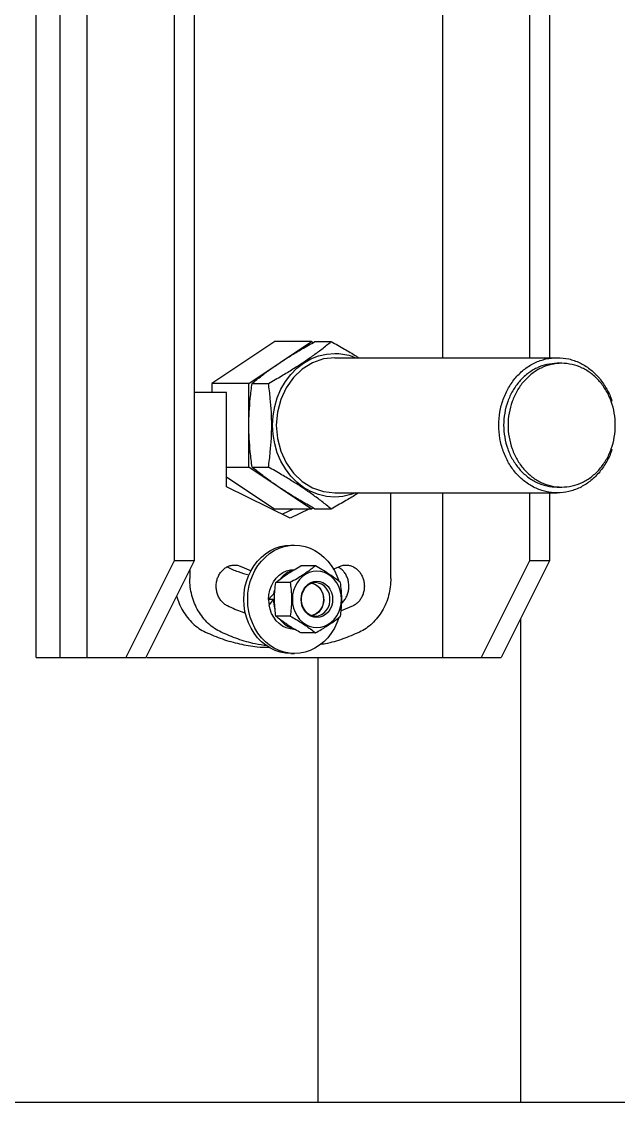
# Model space of a CAD drawing. Header units: millimetres. Extents: x 1293 to 41893, y 1011 to 26911.
# Drawn here: x 11770 to 11975.6, y 14113.7 to 14486.1 of the extents above; entities that cross this region are included whole.
import ezdxf

# ---------------------------------------------------------------- set-up
doc = ezdxf.new("R2010")
doc.units = ezdxf.units.MM
doc.header["$LTSCALE"] = 50
doc.layers.add('MAQUINAS', color=11, linetype='Continuous')

msp = doc.modelspace()

# ---------------------------------------------------------------- linework, layer by layer
at = {"layer": 'MAQUINAS', "linetype": 'Continuous', "lineweight": 25}
for p, q in [((11774.9526286, 14267.0425398), (11774.9526286, 14940.3758731)), ((11783.285962, 14267.0425398), (11783.285962, 14940.3758731)), ((11792.5207636, 14267.0425398), (11792.5207636, 14940.3758731)), ((11822.5207636, 14907.0425398), (11822.5207636, 14300.3758731)), ((11829.4489668, 14907.0425398), (11829.4489668, 14300.3758731)), ((11914.924626, 14580.3758731), (11914.924626, 14370.3258731)), ((11944.924626, 14580.3758731), (11944.924626, 14370.3258731)), ((11951.8528293, 14580.3758731), (11951.8528293, 14370.3258731)), ((11857.1867964, 14375.9100532), (11835.5361613, 14361.4762965)), ((11848.202828, 14361.4762965), (11869.8534631, 14375.9100532)), ((11869.8534631, 14375.9100532), (11857.1867964, 14375.9100532)), ((11869.8534631, 14375.9100532), (11870.4027017, 14375.5438942)), ((11871.0420869, 14375.9100532), (11876.6648394, 14375.9100532)), ((11877.8534631, 14370.3258731), (11954.5201298, 14370.3258731)), ((11956.0382031, 14368.3758731), (11954.5201298, 14368.3758731)), ((11848.202828, 14361.4762965), (11835.5361613, 14361.4762965)), ((11835.5361613, 14361.4762965), (11835.5361613, 14358.3758731)), ((11848.202828, 14332.6087831), (11848.202828, 14361.4762965)), ((11849.3914518, 14361.4762965), (11855.0142043, 14361.4762965)), ((11840.5808195, 14358.3758731), (11829.36361, 14358.3758731)), ((11840.5808195, 14325.7959018), (11840.5808195, 14358.3758731)), ((11840.5808195, 14332.6087831), (11848.202828, 14332.6087831)), ((11869.8534631, 14318.1750263), (11848.202828, 14332.6087831)), ((11849.3914518, 14332.6087831), (11855.0142043, 14332.6087831)), ((11840.5808195, 14329.2456776), (11857.1867964, 14318.1750263)), ((11862.5201298, 14315.0425398), (11840.5808195, 14325.7959018)), ((11877.8534631, 14323.7592064), (11954.5201298, 14323.7592064)), ((11897.1611459, 14294.2678832), (11897.1611459, 14323.7592064)), ((11914.924626, 14323.7592064), (11914.924626, 14267.0425398)), ((11944.924626, 14323.7592064), (11944.924626, 14300.3758731)), ((11951.8528293, 14323.7592064), (11951.8528293, 14300.3758731)), ((11954.5201298, 14325.7092064), (11956.0382031, 14325.7092064)), ((11869.8534631, 14318.1750263), (11857.1867964, 14318.1750263)), ((11863.5777832, 14318.1750263), (11859.8534631, 14316.3495832)), ((11868.9111165, 14318.1750263), (11862.5201298, 14315.0425398)), ((11870.4027017, 14318.5411854), (11869.8534631, 14318.1750263)), ((11876.6648394, 14318.1750263), (11871.0420869, 14318.1750263)), ((11862.6867964, 14305.7092064), (11864.0201298, 14305.7092064)), ((11822.5207636, 14300.3758731), (11805.8540969, 14267.0425398)), ((11829.4489668, 14300.3758731), (11812.7823002, 14267.0425398)), ((11829.4489668, 14300.3758731), (11822.5207636, 14300.3758731)), ((11827.8791136, 14297.2361667), (11827.8791136, 14294.2678832)), ((11845.8265643, 14298.2976337), (11849.0856139, 14296.9186262)), ((11871.1680457, 14298.5895452), (11866.2055472, 14298.5895452)), ((11877.3056886, 14297.4902954), (11879.2136952, 14298.2976337)), ((11944.924626, 14300.3758731), (11928.2579594, 14267.0425398)), ((11951.8528293, 14300.3758731), (11935.1861626, 14267.0425398)), ((11951.8528293, 14300.3758731), (11944.924626, 14300.3758731)), ((11856.8826863, 14288.9670407), (11857.140931, 14290.1534489)), ((11862.5077916, 14292.8160425), (11857.5452932, 14292.8160425)), ((11857.1113401, 14287.0425398), (11855.0596536, 14287.0425398)), ((11856.8826863, 14288.9670407), (11857.1717285, 14288.9670407)), ((11884.1766471, 14284.7968958), (11880.042447, 14283.0475843)), ((11862.5077916, 14281.2690371), (11857.5452932, 14281.2690371)), ((11941.8587427, 14280.3877001), (11941.8587427, 14113.7092064)), ((11871.1680457, 14275.4955344), (11866.2055472, 14275.4955344)), ((11862.6867964, 14268.3758731), (11864.0201298, 14268.3758731)), ((11774.9526286, 14267.0425398), (11812.7823002, 14267.0425398)), ((11813.0156335, 14267.0425398), (11935.1861626, 14267.0425398)), ((11872.133565, 14113.7092064), (11872.133565, 14267.0425398)), ((11913.4165986, 14113.7092064), (11577.1914783, 14113.7092064))]:
    msp.add_line(p, q, dxfattribs=at)
at = {"layer": 'MAQUINAS', "linetype": 'Continuous', "lineweight": 25, "flags": 128}
for points in [[(11884.9912834, 14323.7592064), (11883.4010238, 14323.1358756), (11880.6511783, 14322.5042795), (11877.8534631, 14322.2925398), (11875.0557479, 14322.5042795), (11872.3059024, 14323.1358756), (11869.6509771, 14324.1765214), (11867.1363987, 14325.608411), (11864.8051923, 14327.4070446), (11862.6972453, 14329.5416469), (11860.8486255, 14331.9756944), (11859.2909631, 14334.6675398), (11858.0509103, 14337.5711248), (11857.1496846, 14340.6367684), (11856.6027063, 14343.8120165), (11856.4193344, 14347.0425398), (11856.6027063, 14350.273063), (11857.1496846, 14353.4483111), (11858.0509103, 14356.5139547), (11859.2909631, 14359.4175398), (11860.8486255, 14362.1093852), (11862.6972453, 14364.5434326), (11864.8051923, 14366.678035), (11867.1363987, 14368.4766685), (11869.6509771, 14369.9085582), (11872.3059024, 14370.949204), (11875.0557479, 14371.5808001), (11877.8534631, 14371.7925398)], [(11877.8534631, 14370.3258731), (11873.91967, 14369.8784904), (11870.1370504, 14368.5535349), (11866.6509682, 14366.4019239), (11863.5953916, 14363.5063427), (11861.0877446, 14359.9780667), (11859.2243949, 14355.9526857), (11858.0769498, 14351.5848928), (11857.689505, 14347.0425398), (11858.0769498, 14342.5001868), (11859.2243949, 14338.1323939), (11861.0877446, 14334.1070129), (11863.5953916, 14330.5787369), (11866.6509682, 14327.6831556), (11870.1370504, 14325.5315447), (11873.91967, 14324.2065892), (11877.8534631, 14323.7592064)], [(11862.6867964, 14268.3758731), (11860.8768003, 14268.4932452), (11859.0895658, 14268.8438854), (11857.3475687, 14269.4233843), (11855.6727154, 14270.2244542), (11854.0860683, 14271.2370214), (11852.6075803, 14272.4483521), (11851.2558443, 14273.8432132), (11850.0478592, 14275.4040635), (11848.998816, 14277.1112744), (11848.1219071, 14278.9433767), (11847.4281602, 14280.8773306), (11846.9262994, 14282.8888157), (11846.6226361, 14284.9525362), (11846.5209889, 14287.0425398), (11846.6226361, 14289.1325433), (11846.9262994, 14291.1962639), (11847.4281602, 14293.2077489), (11848.1219071, 14295.1417029), (11848.998816, 14296.9738052), (11850.0478592, 14298.6810161), (11851.2558443, 14300.2418664), (11852.6075803, 14301.6367275), (11854.0860683, 14302.8480582), (11855.6727154, 14303.8606253), (11857.3475687, 14304.6616953), (11859.0895658, 14305.2411941), (11860.8768003, 14305.5918344), (11862.6867964, 14305.7092064)], [(11879.2164675, 14280.6754733), (11878.5850191, 14278.9433767), (11877.7081102, 14277.1112744), (11876.659067, 14275.4040635), (11875.4510819, 14273.8432132), (11874.0993459, 14272.4483521), (11872.6208579, 14271.2370214), (11871.0342108, 14270.2244542), (11869.3593575, 14269.4233843), (11867.6173604, 14268.8438854), (11865.8301259, 14268.4932452), (11864.0201298, 14268.3758731), (11862.2101336, 14268.4932452), (11860.4228992, 14268.8438854), (11858.680902, 14269.4233843), (11857.0060488, 14270.2244542), (11855.4194016, 14271.2370214), (11853.9409136, 14272.4483521), (11852.5891776, 14273.8432132), (11851.3811925, 14275.4040635), (11850.3321493, 14277.1112744), (11849.4552405, 14278.9433767), (11848.7614935, 14280.8773306), (11848.2596328, 14282.8888157), (11847.9559694, 14284.9525362), (11847.8543222, 14287.0425398), (11847.9559694, 14289.1325433), (11848.2596328, 14291.1962639), (11848.7614935, 14293.2077489), (11849.4552405, 14295.1417029), (11850.3321493, 14296.9738052), (11851.3811925, 14298.6810161), (11852.5891776, 14300.2418664), (11853.9409136, 14301.6367275), (11855.4194016, 14302.8480582), (11857.0060488, 14303.8606253), (11858.680902, 14304.6616953), (11860.4228992, 14305.2411941), (11862.2101336, 14305.5918344), (11864.0201298, 14305.7092064)], [(11864.0201298, 14305.7092064), (11865.8301259, 14305.5918344), (11867.6173604, 14305.2411941), (11869.3593575, 14304.6616953), (11871.0342108, 14303.8606253), (11872.6208579, 14302.8480582), (11874.0993459, 14301.6367275), (11875.4510819, 14300.2418664), (11876.659067, 14298.6810161), (11877.7081102, 14296.9738052), (11878.5850191, 14295.1417029), (11879.2137378, 14293.4182865)], [(11855.0596536, 14287.0425398), (11855.1699719, 14288.661115), (11855.4982105, 14290.2398356), (11856.036287, 14291.7398282), (11856.7709523, 14293.1241579), (11857.6841163, 14294.3587379), (11858.753294, 14295.413169), (11859.9521587, 14296.2614873), (11861.2511904, 14296.8828045), (11862.6184025, 14297.2618218), (11864.0201298, 14297.3892064)], [(11871.6867964, 14296.7925398), (11870.3659033, 14296.6725011), (11869.0775349, 14296.3153408), (11867.8534152, 14295.7298534), (11866.7236861, 14294.9304555), (11865.7161652, 14293.9368309), (11864.8556611, 14292.773446), (11864.1633622, 14291.4689472), (11863.6563152, 14290.0554555), (11863.3470053, 14288.5677758), (11863.2430488, 14287.0425398), (11863.3470053, 14285.5173037), (11863.6563152, 14284.0296241), (11864.1633622, 14282.6161324), (11864.8556611, 14281.3116336), (11865.7161652, 14280.1482487), (11866.7236861, 14279.1546241), (11867.8534152, 14278.3552262), (11869.0775349, 14277.7697387), (11870.3659033, 14277.4125785), (11871.6867964, 14277.2925398), (11873.0076896, 14277.4125785), (11874.296058, 14277.7697387), (11875.5201777, 14278.3552262), (11876.6499068, 14279.1546241), (11877.6574277, 14280.1482487), (11878.5179318, 14281.3116336), (11879.2102307, 14282.6161324), (11879.7172777, 14284.0296241), (11880.0265876, 14285.5173037), (11880.1305441, 14287.0425398), (11880.0265876, 14288.5677758), (11879.7172777, 14290.0554555), (11879.2102307, 14291.4689472), (11878.5179318, 14292.773446), (11877.6574277, 14293.9368309), (11876.6499068, 14294.9304555), (11875.5201777, 14295.7298534), (11874.296058, 14296.3153408), (11873.0076896, 14296.6725011), (11871.6867964, 14296.7925398)], [(11871.6867964, 14280.7571032), (11870.624852, 14280.8778761), (11869.6037174, 14281.2355535), (11868.6626344, 14281.8163902), (11867.8377683, 14282.5980649), (11867.1608182, 14283.5505383), (11866.6577988, 14284.6372073), (11866.3480411, 14285.8163119), (11866.2434487, 14287.0425398), (11866.3480411, 14288.2687676), (11866.6577988, 14289.4478722), (11867.1608182, 14290.5345413), (11867.8377683, 14291.4870146), (11868.6626344, 14292.2686893), (11869.6037174, 14292.849526), (11870.624852, 14293.2072035), (11871.6867964, 14293.3279764), (11872.7487409, 14293.2072035), (11873.7698754, 14292.849526), (11874.7109584, 14292.2686893), (11875.5358246, 14291.4870146), (11876.2127747, 14290.5345413), (11876.715794, 14289.4478722), (11877.0255518, 14288.2687676), (11877.1301442, 14287.0425398), (11877.0255518, 14285.8163119), (11876.715794, 14284.6372073), (11876.2127747, 14283.5505383), (11875.5358246, 14282.5980649), (11874.7109584, 14281.8163902), (11873.7698754, 14281.2355535), (11872.7487409, 14280.8778761), (11871.6867964, 14280.7571032)], [(11871.2357964, 14292.8072064), (11870.197829, 14292.6812347), (11869.2052257, 14292.3088248), (11868.301368, 14291.7062531), (11867.525759, 14290.8998547), (11866.9122964, 14289.9248731), (11866.4877916, 14288.8239197), (11866.2707973, 14287.6451115), (11866.2707973, 14286.439968), (11866.4877916, 14285.2611598), (11866.9122964, 14284.1602064), (11867.525759, 14283.1852249), (11868.301368, 14282.3788265), (11869.2052257, 14281.7762547), (11870.197829, 14281.4038449), (11871.2357964, 14281.2778731)], [(11869.931087, 14292.6072691), (11870.6239579, 14292.4105405), (11871.557495, 14291.9306037), (11872.3842163, 14291.237035), (11873.0679899, 14290.3601467), (11873.5789317, 14289.3382631), (11873.8947111, 14288.2160453), (11874.001527, 14287.0425398), (11873.8947111, 14285.8690342), (11873.5789317, 14284.7468165), (11873.0679899, 14283.7249329), (11872.3842163, 14282.8480446), (11871.557495, 14282.1544759), (11870.6239579, 14281.674539), (11869.9310846, 14281.4778099)], [(11870.1445236, 14292.6677995), (11871.0422076, 14292.3299572), (11871.9322396, 14291.7520989), (11872.7018381, 14290.9772311), (11873.3188097, 14290.0377681), (11873.7573451, 14288.9730091), (11873.9990996, 14287.8274951), (11874.0339603, 14286.649145), (11873.8604688, 14285.4872513), (11873.4858826, 14284.3904182), (11872.9258714, 14283.4045281), (11872.2038613, 14282.5708228), (11871.3500555, 14281.9241775), (11870.4001702, 14281.4916426), (11870.1445236, 14281.4172801)], [(11871.2357964, 14281.2778731), (11872.2737639, 14281.4038449), (11873.2663672, 14281.7762547), (11874.1702248, 14282.3788265), (11874.9458339, 14283.1852249), (11875.5592964, 14284.1602064), (11875.9838013, 14285.2611598), (11876.2007956, 14286.439968), (11876.2007956, 14287.6451115), (11875.9838013, 14288.8239197), (11875.5592964, 14289.9248731), (11874.9458339, 14290.8998547), (11874.1702248, 14291.7062531), (11873.2663672, 14292.3088248), (11872.2737639, 14292.6812347), (11871.2357964, 14292.8072064)], [(11864.0201298, 14276.6958731), (11863.7861488, 14276.6994012), (11862.4427575, 14276.8574507), (11861.1351892, 14277.2468093), (11859.8931395, 14277.8586347), (11858.7448162, 14278.6790317), (11857.7162983, 14279.6893689), (11856.830944, 14280.8667007), (11856.1088602, 14282.1842894), (11855.5664459, 14283.6122118), (11855.2160196, 14285.1180389)]]:
    msp.add_lwpolyline(points, dxfattribs=at)
at = {"layer": 'MAQUINAS', "linetype": 'Continuous', "lineweight": 25}
for centre, radius, start, end in [((11866.0467652, 14288.6564291), 8.7977775, 107.538991142, 141.384569582), ((11866.9564731, 14287.0408689), 11.8852726, 179.991945042, 189.310378404), ((11868.5085421, 14287.029858), 11.7822287, 179.938329882, 195.533210861), ((11866.0401822, 14285.4154061), 8.7836437, 218.971166403, 252.134685839)]:
    msp.add_arc(centre, radius, start, end, dxfattribs=at)
for centre, start_param, end_param in [((11864.0201298, 14287.0425398), 1.8751016082, 2.0621931884), ((11865.6867964, 14287.0425398), 2.0621931884, 2.2492847687)]:
    msp.add_ellipse(centre, major_axis=(12.1282959, 9.1223932), ratio=0.4025426732, start_param=start_param, end_param=end_param, dxfattribs=at)
for points, knots in [([(11849.3914518, 14361.4762965), (11850.4531868, 14362.3372838), (11852.4660324, 14363.9695503), (11855.7270487, 14366.3883463), (11859.0595956, 14368.6932176), (11862.6412345, 14370.9978029), (11866.6367766, 14373.4167157), (11869.5208129, 14375.0490357), (11871.0420869, 14375.9100532)], [0, 0, 0, 0, 0.1823753319, 0.3457485947, 0.5, 0.6542505951, 0.8176237951, 1, 1, 1, 1]), ([(11855.0142043, 14361.4762965), (11856.5380657, 14362.3387835), (11859.4240414, 14363.9722106), (11863.4192754, 14366.3911262), (11866.9964873, 14368.6931235), (11870.3252779, 14370.9951198), (11873.5868017, 14373.414037), (11875.601174, 14375.0475147), (11876.6648394, 14375.9100532)], [0, 0, 0, 0, 0.1826876982, 0.345984373, 0.4999999978, 0.6540051206, 0.8173015134, 1, 1, 1, 1]), ([(11876.6648394, 14375.9100532), (11878.1848611, 14375.0473367), (11881.0635649, 14373.413475), (11884.2052873, 14371.5367413), (11885.7539494, 14370.532865), (11886.0732722, 14370.3258731)], [0, 0, 0, 0, 0.4703585547, 0.8907918339, 1, 1, 1, 1]), ([(11877.8534631, 14371.7925398), (11878.7876791, 14371.748352), (11880.656111, 14371.6599765), (11883.0584841, 14371.1335767), (11884.4645621, 14370.5459863), (11884.9912834, 14370.3258731)], [0, 0, 0, 0, 0.3847656395, 0.7695312791, 1, 1, 1, 1]), ([(11973.3204033, 14338.7840933), (11973.2654387, 14338.5659697), (11972.8420928, 14336.8859474), (11971.3501346, 14334.0403893), (11968.8818447, 14330.4681168), (11965.7916943, 14327.5595647), (11962.2871264, 14325.3925582), (11958.4790551, 14324.0594706), (11954.5201903, 14323.6090944), (11950.5609625, 14324.0593904), (11946.7539799, 14325.392879), (11943.2454202, 14327.5583618), (11940.1701482, 14330.4726079), (11937.6463362, 14334.0236281), (11935.770975, 14338.074957), (11934.6161332, 14342.470907), (11934.2261908, 14347.0425358), (11934.6161332, 14351.6141886), (11935.770975, 14356.0100667), (11937.6463362, 14360.0616589), (11940.1701479, 14363.6116979), (11943.2454214, 14366.5296057), (11946.7539756, 14368.681423), (11950.5609787, 14370.0659116), (11953.2004127, 14370.2392193), (11954.5201298, 14370.3258731)], [0, 0, 0, 0, 0.0067363884, 0.0518847344, 0.0970330804, 0.1421814263, 0.1873297723, 0.2324781183, 0.2776264643, 0.3227748103, 0.3679231563, 0.4130715022, 0.4582198482, 0.5033681942, 0.5485165402, 0.5936648862, 0.6388132321, 0.6839615781, 0.7291099241, 0.7742582701, 0.8194066161, 0.8645549621, 0.909703308, 0.954851654, 1, 1, 1, 1]), ([(11954.5201298, 14370.3258731), (11955.839777, 14370.2391925), (11958.4790713, 14370.0658314), (11962.287122, 14368.6817436), (11965.7916954, 14366.5284034), (11968.8818444, 14363.6161861), (11971.3501347, 14360.0449081), (11972.8420928, 14357.199126), (11973.2654387, 14355.5191092), (11973.3204033, 14355.3009863)], [0, 0, 0, 0, 0.1626226307, 0.3252452615, 0.4878678922, 0.6504905229, 0.8131131536, 0.9757357844, 1, 1, 1, 1]), ([(11849.3914518, 14332.6087831), (11849.1616926, 14334.3307842), (11848.7261133, 14337.5953675), (11848.3588783, 14342.4330741), (11848.2342606, 14347.0425319), (11848.3588783, 14351.6519891), (11848.7261106, 14356.4896959), (11849.1616913, 14359.7542871), (11849.3914518, 14361.4762965)], [0, 0, 0, 0, 0.1823753322, 0.3457485948, 0.5, 0.6542505957, 0.8176237951, 1, 1, 1, 1]), ([(11855.0142043, 14332.6087831), (11855.2443352, 14334.3337571), (11855.6801703, 14337.6006111), (11856.0470309, 14342.4384424), (11856.1712467, 14347.0424371), (11856.047043, 14351.6464296), (11855.680191, 14356.484264), (11855.2443467, 14359.7512195), (11855.0142043, 14361.4762965)], [0, 0, 0, 0, 0.18268769802, 0.34598437291, 0.49999999776, 0.65400512061, 0.81730151337, 1, 1, 1, 1]), ([(11871.0420869, 14318.1750263), (11869.5208202, 14319.0360401), (11866.6367909, 14320.6683569), (11862.6412473, 14323.0872676), (11859.0596074, 14325.391854), (11855.7270605, 14327.696726), (11852.4660424, 14330.11552), (11850.4531919, 14331.7477912), (11849.3914518, 14332.6087831)], [0, 0, 0, 0, 0.1823753323, 0.3457485948, 0.5, 0.6542505955, 0.8176237954, 1, 1, 1, 1]), ([(11876.6648394, 14318.1750263), (11875.6012398, 14319.0375133), (11873.5869343, 14320.6709404), (11870.3254214, 14323.089856), (11866.9966413, 14325.3918533), (11863.4194432, 14327.6938496), (11859.4242154, 14330.1127668), (11856.5381545, 14331.7462445), (11855.0142043, 14332.6087831)], [0, 0, 0, 0, 0.18268769795, 0.34598437279, 0.49999999775, 0.65400512047, 0.81730151321, 1, 1, 1, 1]), ([(11886.0732792, 14323.7592064), (11885.7540358, 14323.5522657), (11884.2054572, 14322.5484419), (11881.0637376, 14320.6717068), (11878.1849493, 14319.0377944), (11876.6648394, 14318.1750263)], [0, 0, 0, 0, 0.1091811823, 0.5296137039, 1, 1, 1, 1]), ([(11840.7236369, 14298.2001416), (11841.978062, 14297.6272927), (11844.4525175, 14296.4973017), (11847.0455175, 14295.8081473), (11848.3239962, 14295.4683596)], [0, 0, 0, 0, 0.5069499575, 1, 1, 1, 1]), ([(11857.5452932, 14292.8160425), (11858.0203387, 14293.2004857), (11858.9159668, 14293.9252965), (11860.3871819, 14295.0024935), (11862.0058427, 14296.0971033), (11863.9343017, 14297.2994073), (11865.4166779, 14298.141443), (11866.2055472, 14298.5895452)], [0, 0, 0, 0, 0.203456643, 0.3835873725, 0.5549589048, 0.7631645367, 1, 1, 1, 1]), ([(11871.1680457, 14298.5895452), (11870.6930001, 14298.2051019), (11869.797372, 14297.4802911), (11868.3261569, 14296.4030942), (11866.7074961, 14295.3084844), (11864.7790371, 14294.1061803), (11863.2966609, 14293.2641447), (11862.5077916, 14292.8160425)], [0, 0, 0, 0, 0.203456643, 0.3835873725, 0.5549589048, 0.7631645367, 1, 1, 1, 1]), ([(11879.8282997, 14292.8160425), (11879.3532541, 14293.2004857), (11878.4576261, 14293.9252965), (11876.9864109, 14295.0024935), (11875.3677502, 14296.0971033), (11873.4392911, 14297.2994073), (11871.956915, 14298.141443), (11871.1680457, 14298.5895452)], [0, 0, 0, 0, 0.203456643, 0.3835873725, 0.5549589048, 0.7631645366, 1, 1, 1, 1]), ([(11880.2492826, 14285.7876819), (11880.4698479, 14285.9862412), (11881.0185143, 14286.4801668), (11881.7035313, 14287.5058241), (11882.2891876, 14288.7810207), (11882.6411953, 14290.1709915), (11882.7534463, 14291.6115443), (11882.6197132, 14293.0503873), (11882.245371, 14294.4307321), (11881.6457756, 14295.7024424), (11880.8398535, 14296.8065036), (11879.9448065, 14297.6699129), (11879.2762905, 14298.0385661), (11878.9832893, 14298.2001416)], [0, 0, 0, 0, 0.0643144465, 0.1599852201, 0.2556559936, 0.3513267672, 0.4469975408, 0.5426683144, 0.6383390879, 0.7340098615, 0.8296806351, 0.9253514086, 1, 1, 1, 1]), ([(11857.5452932, 14281.2690371), (11857.4436739, 14282.0379236), (11857.2520857, 14283.4875452), (11857.1075054, 14285.6419391), (11857.0842515, 14287.8311587), (11857.2092545, 14290.2357668), (11857.4285772, 14291.9198381), (11857.5452932, 14292.8160425)], [0, 0, 0, 0, 0.203456643, 0.3835873725, 0.5549589048, 0.7631645367, 1, 1, 1, 1]), ([(11862.5077916, 14292.8160425), (11862.6094109, 14292.047156), (11862.8009991, 14290.5975344), (11862.9455794, 14288.4431405), (11862.9688333, 14286.2539209), (11862.8438303, 14283.8493128), (11862.6245076, 14282.1652415), (11862.5077916, 14281.2690371)], [0, 0, 0, 0, 0.203456643, 0.3835873725, 0.5549589048, 0.7631645367, 1, 1, 1, 1]), ([(11879.8282997, 14281.2690371), (11879.929919, 14282.0379236), (11880.1215071, 14283.4875452), (11880.2660874, 14285.6419391), (11880.2893414, 14287.8311587), (11880.1643384, 14290.2357668), (11879.9450157, 14291.9198381), (11879.8282997, 14292.8160425)], [0, 0, 0, 0, 0.203456643, 0.3835873725, 0.5549589048, 0.7631645366, 1, 1, 1, 1]), ([(11823.3705524, 14288.2190442), (11823.6356972, 14287.355056), (11824.1870694, 14285.5583817), (11825.4574451, 14283.0487894), (11827.0444159, 14280.708554), (11828.9238952, 14278.6769361), (11831.03114, 14276.9575244), (11832.5911119, 14276.1374328), (11833.3710978, 14275.727387)], [0, 0, 0, 0, 0.1563095117, 0.3250476094, 0.493785707, 0.6625238047, 0.8312619023, 1, 1, 1, 1]), ([(11847.0876361, 14282.2909519), (11846.7523266, 14282.3869448), (11844.6173843, 14282.9981393), (11842.5805477, 14283.9741637), (11840.8636124, 14284.7968958)], [0, 0, 0, 0, 0.1570579139, 1, 1, 1, 1]), ([(11866.2055472, 14275.4955344), (11865.5272631, 14275.8799776), (11864.2484587, 14276.6047884), (11862.488083, 14277.6819854), (11860.8229143, 14278.7765952), (11859.1444612, 14279.9788992), (11858.1007305, 14280.8209349), (11857.5452932, 14281.2690371)], [0, 0, 0, 0, 0.203456643, 0.3835873725, 0.5549589048, 0.7631645367, 1, 1, 1, 1]), ([(11862.5077916, 14281.2690371), (11863.1860758, 14280.8845939), (11864.4648801, 14280.1597831), (11866.2252559, 14279.0825861), (11867.8904245, 14277.9879763), (11869.5688776, 14276.7856722), (11870.6126083, 14275.9436366), (11871.1680457, 14275.4955344)], [0, 0, 0, 0, 0.203456643, 0.3835873725, 0.5549589048, 0.7631645367, 1, 1, 1, 1]), ([(11871.1680457, 14275.4955344), (11871.8463298, 14275.8799776), (11873.1251342, 14276.6047884), (11874.8855099, 14277.6819854), (11876.5506785, 14278.7765952), (11878.2291316, 14279.9788992), (11879.2728624, 14280.8209349), (11879.8282997, 14281.2690371)], [0, 0, 0, 0, 0.203456643, 0.3835873725, 0.5549589048, 0.7631645366, 1, 1, 1, 1]), ([(11833.3710978, 14275.727387), (11835.2781491, 14274.9056485), (11839.0922518, 14273.2621716), (11845.0400204, 14271.6382747), (11850.4741893, 14270.651982), (11853.9292191, 14270.5285967), (11855.3502172, 14270.4778503)], [0, 0, 0, 0, 0.2703717253, 0.5407434506, 0.8111151759, 1, 1, 1, 1]), ([(11854.5785707, 14271.0239483), (11853.1784195, 14271.2323439), (11849.7605881, 14271.7410469), (11844.4272976, 14273.2801942), (11840.6120533, 14274.9116561), (11838.7044312, 14275.727387)], [0, 0, 0, 0, 0.2575932457, 0.6287966229, 1, 1, 1, 1]), ([(11886.3358284, 14275.727387), (11884.4276487, 14274.9156383), (11880.6112894, 14273.292141), (11875.9988487, 14271.9126931), (11873.3116563, 14271.4937689), (11872.6401929, 14271.3890901)], [0, 0, 0, 0, 0.4286120895, 0.8572241791, 1, 1, 1, 1])]:
    msp.add_open_spline(points, degree=3, knots=knots, dxfattribs=at)
for points in [[(11954.5201298, 14368.3758731), (11953.3109402, 14368.2964766), (11950.8925611, 14368.1376836), (11947.4043979, 14366.8691472), (11944.1896883, 14364.8975464), (11941.3719718, 14362.2240161), (11939.0595315, 14358.971296), (11937.3412334, 14355.2590285), (11936.2831107, 14351.2313079), (11935.9258264, 14347.0425398), (11936.2831107, 14342.8537717), (11937.3412334, 14338.826051), (11939.0595315, 14335.1137836), (11941.3719718, 14331.8610635), (11944.1896883, 14329.1875331), (11947.4043979, 14327.2159324), (11950.8925611, 14325.947396), (11953.3109402, 14325.788603), (11954.5201298, 14325.7092064)], [(11956.0382031, 14325.7092064), (11954.8290136, 14325.788603), (11952.4106345, 14325.947396), (11948.9224713, 14327.2159324), (11945.7077616, 14329.1875331), (11942.8900451, 14331.8610635), (11940.5776049, 14335.1137835), (11938.8593068, 14338.8260513), (11937.801184, 14342.8537707), (11937.4438997, 14347.0425434), (11937.801184, 14351.2312943), (11938.8593068, 14355.2590794), (11940.5776049, 14358.971106), (11942.8900451, 14362.2247249), (11945.7077616, 14364.8949009), (11948.9224713, 14366.8790206), (11952.4106345, 14368.1008355), (11956.0382031, 14368.5133919), (11959.6657717, 14368.1008355), (11963.1539349, 14366.8790206), (11966.3686446, 14364.8949009), (11969.1863611, 14362.2247249), (11971.4988013, 14358.971106), (11973.2170994, 14355.2590794), (11974.2752222, 14351.2312943), (11974.6325065, 14347.0425434), (11974.2752222, 14342.8537707), (11973.2170994, 14338.8260513), (11971.4988013, 14335.1137835), (11969.1863611, 14331.8610635), (11966.3686446, 14329.1875331), (11963.1539349, 14327.2159324), (11959.6657717, 14325.947396), (11957.2473926, 14325.788603), (11956.0382031, 14325.7092064)], [(11840.8636124, 14284.7968958), (11840.4902317, 14285.0095547), (11839.7434703, 14285.4348724), (11838.7872885, 14286.3772542), (11837.9994137, 14287.4996917), (11837.4188047, 14288.7826656), (11837.0654479, 14290.1705444), (11836.9535459, 14291.6116879), (11837.0872321, 14293.0502602), (11837.461413, 14294.431097), (11838.0617003, 14295.7011099), (11838.8650164, 14296.8114689), (11839.8405343, 14297.719623), (11840.9505986, 14298.3902186), (11842.1531733, 14298.7991806), (11843.3997181, 14298.924465), (11844.6510102, 14298.7848727), (11845.4347129, 14298.4600467), (11845.8265643, 14298.2976337)], [(11879.2136952, 14298.2976337), (11879.6055466, 14298.4600467), (11880.3892494, 14298.7848727), (11881.6405414, 14298.924465), (11882.8870862, 14298.7991806), (11884.089661, 14298.3902186), (11885.1997252, 14297.719623), (11886.1752431, 14296.8114689), (11886.9785593, 14295.7011099), (11887.5788465, 14294.431097), (11887.9530274, 14293.0502602), (11888.0867137, 14291.6116879), (11887.9748116, 14290.1705444), (11887.6214549, 14288.7826656), (11887.0408459, 14287.4996917), (11886.2529711, 14286.3772542), (11885.2967892, 14285.4348724), (11884.5500278, 14285.0095547), (11884.1766471, 14284.7968958)], [(11838.7044312, 14275.727387), (11837.9244741, 14276.1374444), (11836.3645599, 14276.9575593), (11834.2568821, 14278.6767967), (11832.3790485, 14280.7090767), (11830.7859279, 14283.0468378), (11829.5065303, 14285.628832), (11828.5791485, 14288.4010377), (11827.9892775, 14291.301886), (11827.9158349, 14293.2792175), (11827.8791136, 14294.2678832)], [(11897.1611459, 14294.2678832), (11897.1244246, 14293.2792175), (11897.0509821, 14291.301886), (11896.461111, 14288.4010377), (11895.5337292, 14285.628832), (11894.2543316, 14283.0468378), (11892.661211, 14280.7090767), (11890.7833775, 14278.6767967), (11888.6756996, 14276.9575593), (11887.1157855, 14276.1374444), (11886.3358284, 14275.727387)], [(12036.7494008, 14113.7092064), (12034.2554185, 14113.7092064), (12029.2674537, 14113.7092064), (12021.0873803, 14113.7092064), (12012.4160472, 14113.7092064), (12003.2191444, 14113.7092064), (11993.5282756, 14113.7092064), (11983.3585697, 14113.7092064), (11972.7309362, 14113.7092064), (11961.6652115, 14113.7092064), (11950.1850887, 14113.7092064), (11938.3050102, 14113.7092064), (11926.0774176, 14113.7092064), (11917.6368716, 14113.7092064), (11913.4165986, 14113.7092064)]]:
    msp.add_open_spline(points, degree=3, dxfattribs=at)

doc.saveas('drawing.dxf')
